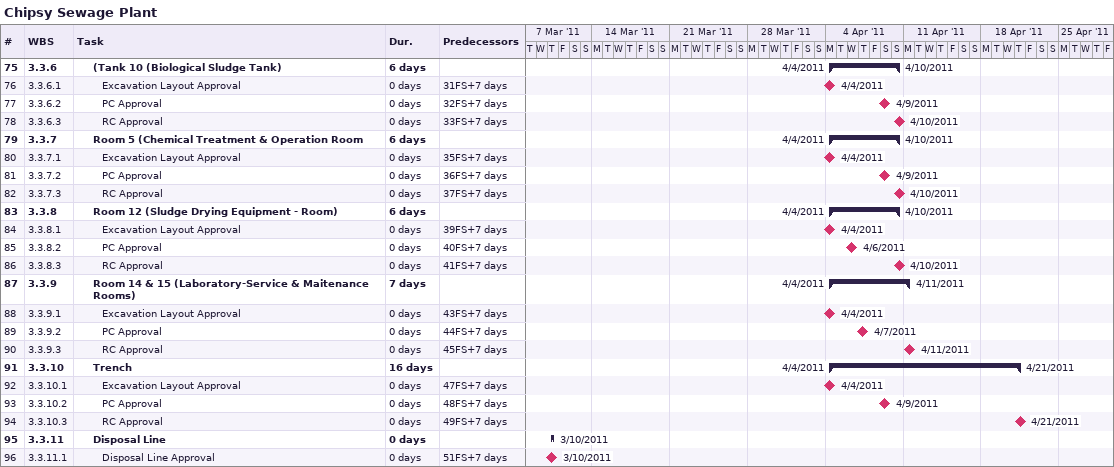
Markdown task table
Chipsy Sewage Plant

| ID | WBS | Task | Duration | Start | Finish | Predecessors |
|---|---|---|---|---|---|---|
| 75 | 3.3.6 | **(Tank 10 (Biological Sludge Tank)** | 6d | 2011-04-04 | 2011-04-10 |  |
| 76 | 3.3.6.1 | Excavation Layout Approval | 0d | 2011-04-04 | 2011-04-04 | 31FS+7d |
| 77 | 3.3.6.2 | PC Approval | 0d | 2011-04-09 | 2011-04-09 | 32FS+7d |
| 78 | 3.3.6.3 | RC Approval | 0d | 2011-04-10 | 2011-04-10 | 33FS+7d |
| 79 | 3.3.7 | **Room 5 (Chemical Treatment & Operation Room** | 6d | 2011-04-04 | 2011-04-10 |  |
| 80 | 3.3.7.1 | Excavation Layout Approval | 0d | 2011-04-04 | 2011-04-04 | 35FS+7d |
| 81 | 3.3.7.2 | PC Approval | 0d | 2011-04-09 | 2011-04-09 | 36FS+7d |
| 82 | 3.3.7.3 | RC Approval | 0d | 2011-04-10 | 2011-04-10 | 37FS+7d |
| 83 | 3.3.8 | **Room 12 (Sludge Drying Equipment - Room)** | 6d | 2011-04-04 | 2011-04-10 |  |
| 84 | 3.3.8.1 | Excavation Layout Approval | 0d | 2011-04-04 | 2011-04-04 | 39FS+7d |
| 85 | 3.3.8.2 | PC Approval | 0d | 2011-04-06 | 2011-04-06 | 40FS+7d |
| 86 | 3.3.8.3 | RC Approval | 0d | 2011-04-10 | 2011-04-10 | 41FS+7d |
| 87 | 3.3.9 | **Room 14 & 15 (Laboratory-Service & Maitenance Rooms)** | 7d | 2011-04-04 | 2011-04-11 |  |
| 88 | 3.3.9.1 | Excavation Layout Approval | 0d | 2011-04-04 | 2011-04-04 | 43FS+7d |
| 89 | 3.3.9.2 | PC Approval | 0d | 2011-04-07 | 2011-04-07 | 44FS+7d |
| 90 | 3.3.9.3 | RC Approval | 0d | 2011-04-11 | 2011-04-11 | 45FS+7d |
| 91 | 3.3.10 | **Trench** | 16d | 2011-04-04 | 2011-04-21 |  |
| 92 | 3.3.10.1 | Excavation Layout Approval | 0d | 2011-04-04 | 2011-04-04 | 47FS+7d |
| 93 | 3.3.10.2 | PC Approval | 0d | 2011-04-09 | 2011-04-09 | 48FS+7d |
| 94 | 3.3.10.3 | RC Approval | 0d | 2011-04-21 | 2011-04-21 | 49FS+7d |
| 95 | 3.3.11 | **Disposal Line** | 0d | 2011-03-10 | 2011-03-10 |  |
| 96 | 3.3.11.1 | Disposal Line Approval | 0d | 2011-03-10 | 2011-03-10 | 51FS+7d |
